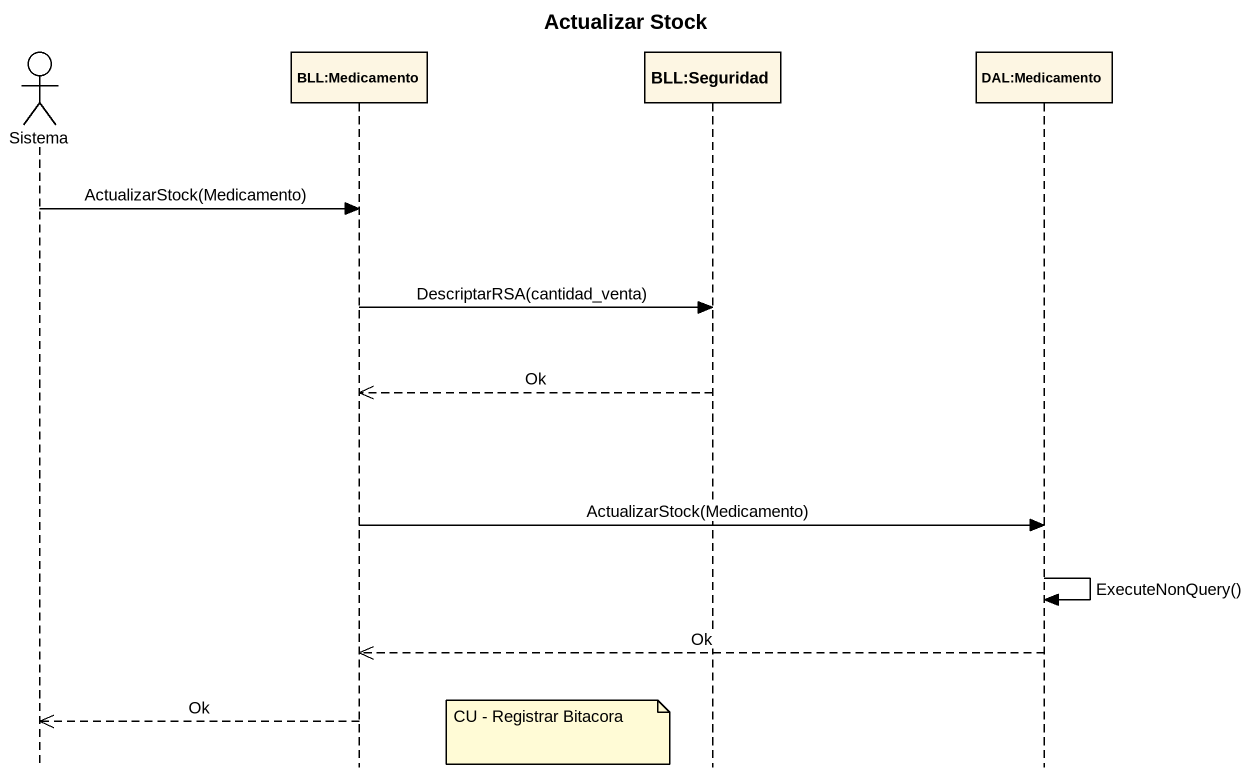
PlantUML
@startuml
title Actualizar Stock
hide footbox
actor Sistema
participant "BLL:Medicamento" as BLL_Medicamento
participant "BLL:Seguridad" as BLL_Seguridad
participant "DAL:Medicamento" as DAL_Medicamento

Sistema -> BLL_Medicamento : ActualizarStock(Medicamento)
BLL_Medicamento -> BLL_Seguridad : DescriptarRSA(cantidad_venta)
BLL_Seguridad -->> BLL_Medicamento : Ok
BLL_Medicamento -> DAL_Medicamento : ActualizarStock(Medicamento)
DAL_Medicamento -> DAL_Medicamento : ExecuteNonQuery()
DAL_Medicamento -->> BLL_Medicamento : Ok
BLL_Medicamento -->> Sistema : Ok
note left of BLL_Seguridad : CU - Registrar Bitacora
@enduml
